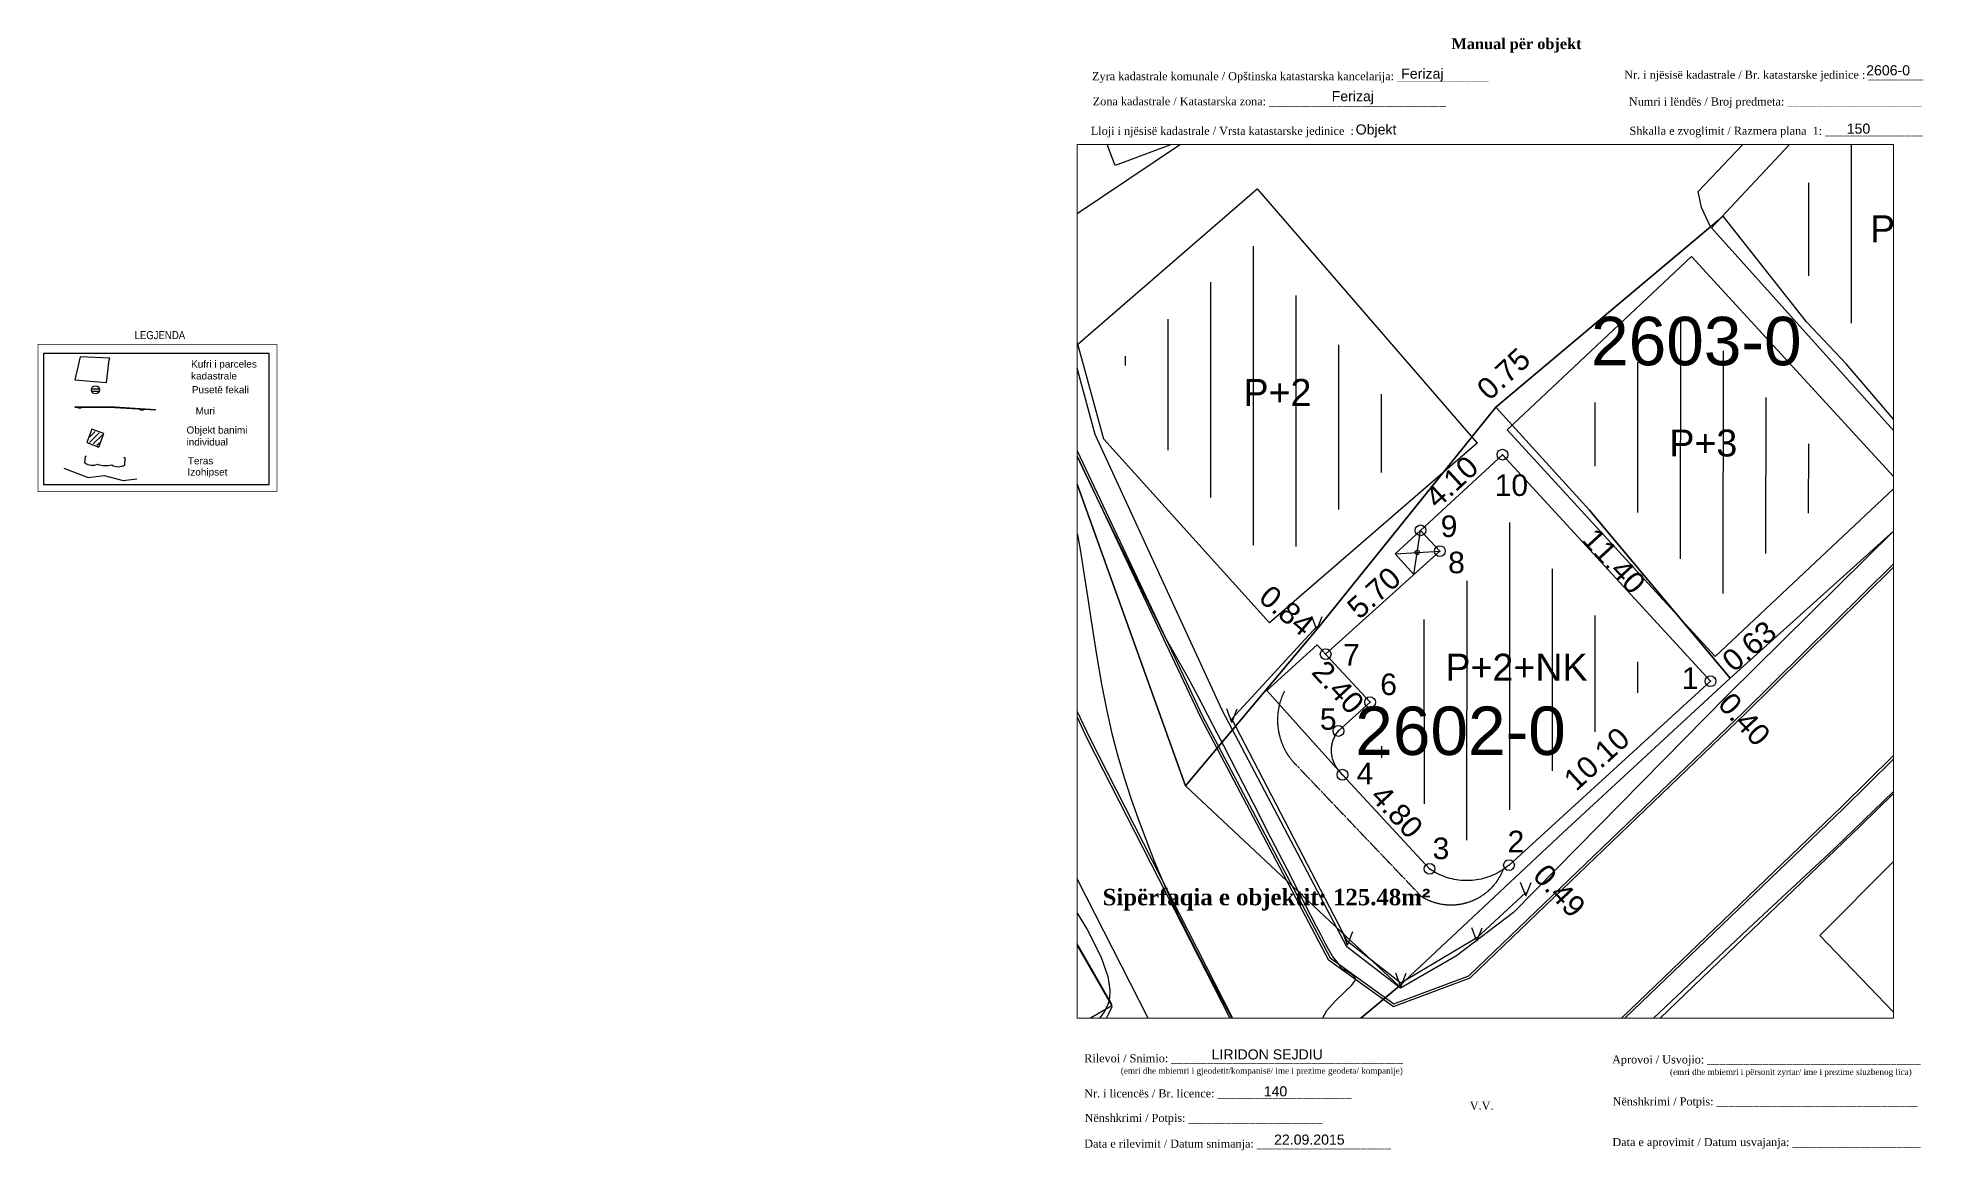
# Paper-space layout 'Manuali' of a CAD drawing. Header units: metres. Extents: x -256 to 211, y 3 to 279.
# The model-space entities are those that its viewports show. They can reach past a viewport. Long polylines and large blocks are cut down to what shows.
import ezdxf
from ezdxf.enums import TextEntityAlignment as Align

# ---------------------------------------------------------------- set-up
doc = ezdxf.new("R2010")
doc.units = ezdxf.units.M
doc.header["$PDMODE"] = 32
doc.header["$PDSIZE"] = 0.4
doc.linetypes.add('DASHED2', pattern=[0.375, 0.25, -0.125])
for name, color, linetype in [('_Korniza', 7, 'Continuous'), ('_LEGENDA', 250, 'Continuous'), ('Asfallt', 8, 'Continuous'), ('Bunari', 5, 'Continuous'), ('Dimenzionet', 7, 'Continuous'), ('Etazhat', 7, 'Continuous'), ('hatch', 1, 'Continuous'), ('Izohipset', 44, 'Continuous'), ('Izohipset themelore', 8, 'Continuous'), ('Kufiri i parcelave', 5, 'Continuous'), ('Muri', 45, 'Continuous'), ('Nr te parcelave', 5, 'Continuous'), ('OB_ATRI', 7, 'Continuous'), ('Objekt', 1, 'Continuous'), ('Objekt banimi individual', 20, 'Continuous'), ('Parcela kadastrale', 7, 'Continuous'), ('Pikat e ob1', 7, 'Continuous'), ('pikat rrethoj', 7, 'Continuous'), ('rrethoj', 3, 'Continuous'), ('Teras', 25, 'Continuous'), ('Terasa e1', 6, 'DASHED2'), ('Trotuar', 47, 'Continuous'), ('Trotuari', 47, 'Continuous')]:
    doc.layers.add(name, color=color, linetype=linetype)
doc.styles.add('GENERATED_STYLE_2', font='arial.ttf')
doc.styles.get("Standard").update_dxf_attribs({"font": 'arial.ttf'})
doc.dimstyles.get("Standard").update_dxf_attribs({"dimtxt": 0.8, "dimasz": 0.18, "dimexe": 0.18, "dimexo": 0.0625, "dimgap": 0.09, "dimtad": 0, "dimzin": 0, "dimdsep": 46, "dimtxsty": 'Standard', "dimcen": 0.09, "dimse1": 1, "dimse2": 1, "dimsd1": 1, "dimsd2": 1, "dimadec": 0, "dimazin": 0, "dimtfac": 1, "dimtofl": 0, "dimtmove": 0, "dimatfit": 3, "dimfxl": 1, "dimtolj": 1, "dimtzin": 0, "dimarcsym": 0})

# ---------------------------------------------------------------- blocks, each defined once
blk = doc.blocks.new('Settling Basin - PK ujrat e zeza')
at = {"color": 21, "flags": 128}
for points in [[(-0.95, 0.27), (0.96, 0.27)], [(-0.95, -0.33), (0.96, -0.33)]]:
    blk.add_lwpolyline(points, dxfattribs=at)
at = {"color": 21}
blk.add_circle((0, 0), 1, dxfattribs=at)
blk = doc.blocks.new('A$C676366E4')
at = {"layer": 'Muri'}
for p, q in [((0, 13.34, 573.01), (0.09, 13.57, 573.01)), ((16.68, 7.24, 573.1), (0, 13.34, 573.01)), ((16.76, 7.48, 573.1), (0.09, 13.57, 573.01)), ((33.52, 0, 573.16), (16.68, 7.24, 573.1)), ((33.61, 0.23, 573.16), (16.77, 7.47, 573.1)), ((33.52, 0, 573.16), (33.61, 0.23, 573.16))]:
    blk.add_line(p, q, dxfattribs=at)
for points, elevation in [([(1.44, 12.81), (2.45, 12.44), (2.32, 12.06), (1.3, 12.43)], 573.02), ([(27.31, 2.67), (28.3, 2.25), (28.13, 1.87), (27.15, 2.3)], 573.14)]:
    blk.add_lwpolyline(points, close=True, dxfattribs=dict(at, elevation=elevation))
blk = doc.blocks.new('A$C45B95A6D')
at = {"layer": 'Objekt banimi individual'}
for p, q in [((1.8, 3.3), (8.5, 9.9)), ((2.2, 7.2), (5.9, 10.9)), ((4.4, 2.3), (10.8, 8.6)), ((7, 1.3), (8.8, 3))]:
    blk.add_line(p, q, dxfattribs=at)
at = {"layer": 'Objekt banimi individual', "elevation": 573.3, "flags": 128}
blk.add_lwpolyline([(3.4, 12.6), (0, 3.2), (8.4, 0), (11.8, 9.5)], close=True, dxfattribs=at)
blk = doc.blocks.new('A$C7171782D')
at = {"layer": 'Teras', "flags": 128}
for points, elevation in [([(0, 3.49), (0.58, 5.06), (0.81, 4.97)], 580.74), ([(9.25, 0.08), (9.86, 1.71), (9.6, 1.81)], 580.94)]:
    blk.add_lwpolyline(points, dxfattribs=dict(at, elevation=elevation))
at = {"layer": 'Teras', "elevation": 580.74, "flags": 128}
for points in [[(0, 3.49, 0.27998), (2.88, 2.24, 1.392941)], [(2.88, 2.24, 0.148041), (6.17, 1.02, 2.480479)], [(6.17, 1.02, 0.266293), (9.25, 0.08, -2.543924)]]:
    blk.add_lwpolyline(points, format="xyb", dxfattribs=at)
blk = doc.blocks.new('A$C137B49D5')
at = {"layer": 'Parcela kadastrale', "color": 7, "linetype": 'Continuous'}
blk.add_lwpolyline([(13.3, 0), (19.5, 19.1), (5.9, 24), (5, 24.5), (0, 6.4), (13.3, 0)], close=True, dxfattribs=at)
blk = doc.blocks.new('BUNARI')
at = {"layer": 'Bunari'}
for p, q in [((-0.822, -0.048), (0.124, 0.821)), ((-0.124, -0.822), (0.124, 0.821)), ((0.843, 0.049), (0.124, 0.821)), ((-0.822, -0.048), (0.843, 0.049)), ((-0.124, -0.822), (0.843, 0.049)), ((-0.822, -0.048), (-0.124, -0.822))]:
    blk.add_line(p, q, dxfattribs=at)
blk.add_circle((0, 0), 0.08, dxfattribs=at)
blk = doc.blocks.new('*D94')
at = {"layer": 'Defpoints', "color": 0, "transparency": 16777216}
for p in [(7513134.656, 4691724.988), (7513136.132, 4691723.383, 574.822), (7513135.579, 4691722.875, 574.758)]:
    blk.add_point(p, dxfattribs=at)
at = {"layer": 'Dimenzionet', "color": 0, "transparency": 16777216, "insert": (7513135.622, 4691725.876), "char_height": 0.8, "attachment_point": 5, "rotation": 42.58558}
blk.add_mtext('\\A1;0.75', dxfattribs=at)
blk = doc.blocks.new('*D95')
at = {"layer": 'Defpoints', "color": 0, "transparency": 16777216}
for p in [(7513143.752, 4691714.921), (7513143.798, 4691714.865, 574.793), (7513143.314, 4691714.459, 574.845)]:
    blk.add_point(p, dxfattribs=at)
at = {"layer": 'Dimenzionet', "color": 0, "transparency": 16777216, "insert": (7513144.755, 4691715.762), "char_height": 0.8, "attachment_point": 5, "rotation": 39.9756}
blk.add_mtext('\\A1;0.63', dxfattribs=at)
blk = doc.blocks.new('*D96')
at = {"layer": 'Defpoints', "color": 0, "transparency": 16777216}
for p in [(7513143.314, 4691714.459, 574.793), (7513143.562, 4691714.137), (7513143.589, 4691714.162, 574.779)]:
    blk.add_point(p, dxfattribs=at)
at = {"layer": 'Dimenzionet', "color": 0, "transparency": 16777216, "insert": (7513144.571, 4691713.044), "char_height": 0.8, "attachment_point": 5, "rotation": 312.75145}
blk.add_mtext('\\A1;0.40', dxfattribs=at)
blk = doc.blocks.new('*D97')
at = {"layer": 'Defpoints', "color": 0, "transparency": 16777216}
for p in [(7513136.679, 4691707.759), (7513135.823, 4691707.626, 574.793), (7513136.157, 4691707.27, 574.779)]:
    blk.add_point(p, dxfattribs=at)
at = {"layer": 'Dimenzionet', "color": 0, "transparency": 16777216, "insert": (7513137.697, 4691706.672), "char_height": 0.8, "attachment_point": 5, "rotation": 313.14737}
blk.add_mtext('\\A1;0.49', dxfattribs=at)
blk = doc.blocks.new('*D98')
at = {"layer": 'Defpoints', "color": 0, "transparency": 16777216}
for p in [(7513128.556, 4691716.242), (7513128.361, 4691716.009, 574.764), (7513129.008, 4691715.466, 574.793)]:
    blk.add_point(p, dxfattribs=at)
at = {"layer": 'Dimenzionet', "color": 0, "transparency": 16777216, "insert": (7513127.554, 4691717.082), "char_height": 0.8, "attachment_point": 5, "rotation": 320.01933}
blk.add_mtext('\\A1;0.84', dxfattribs=at)

msp = doc.modelspace()

# ---------------------------------------------------------------- hatches: boundary and pattern name
at = {"layer": 'hatch'}
h = msp.add_hatch(dxfattribs=at)
h.set_pattern_fill('ANSI31', color=256, scale=0.5, angle=45, style=0)
h.paths.add_polyline_path([(7513155.63, 4691730.253), (7513150.89, 4691725.159), (7513145.387, 4691731.281), (7513150.127, 4691736.375)])
h = msp.add_hatch(dxfattribs=at)
h.set_pattern_fill('ANSI31', color=256, scale=0.5, angle=45, style=0)
h.paths.add_polyline_path([(7513132.526, 4691723.457), (7513127.05, 4691718.718), (7513122.114, 4691724.187), (7513121.489, 4691726.468), (7513126.309, 4691730.64)])
h = msp.add_hatch(dxfattribs=at)
h.set_pattern_fill('ANSI31', color=256, scale=0.5, angle=45, style=0)
h.paths.add_polyline_path([(7513148.234, 4691721.897), (7513143.564, 4691717.513), (7513137.859, 4691723.72), (7513142.529, 4691728.104)])
h = msp.add_hatch(dxfattribs=at)
h.set_pattern_fill('ANSI31', color=256, scale=0.5, angle=45, style=0)
edge = h.paths.add_edge_path()
edge.add_line((7513134.3, 4691708.552), (7513134.269, 4691708.551))
edge.add_line((7513134.269, 4691708.551), (7513134.235, 4691708.551))
edge.add_line((7513134.235, 4691708.551), (7513134.207, 4691708.552))
edge.add_line((7513134.207, 4691708.552), (7513134.173, 4691708.555))
edge.add_line((7513134.173, 4691708.555), (7513134.141, 4691708.558))
edge.add_line((7513134.141, 4691708.558), (7513134.112, 4691708.563))
edge.add_line((7513134.112, 4691708.563), (7513134.079, 4691708.569))
edge.add_line((7513134.079, 4691708.569), (7513134.05, 4691708.575))
edge.add_line((7513134.05, 4691708.575), (7513134.017, 4691708.583))
edge.add_line((7513134.017, 4691708.583), (7513133.989, 4691708.591))
edge.add_line((7513133.989, 4691708.591), (7513133.955, 4691708.602))
edge.add_line((7513133.955, 4691708.602), (7513133.929, 4691708.612))
edge.add_line((7513133.929, 4691708.612), (7513133.899, 4691708.624))
edge.add_line((7513133.899, 4691708.624), (7513133.866, 4691708.639))
edge.add_line((7513133.866, 4691708.639), (7513133.841, 4691708.651))
edge.add_line((7513133.841, 4691708.651), (7513133.836, 4691708.654))
edge.add_line((7513133.836, 4691708.654), (7513130.874, 4691711.849))
edge.add_line((7513130.874, 4691711.849), (7513131.664, 4691712.564))
edge.add_arc((7513130.658, 4691713.676), 1.5, 312.14007, 402.66945)
edge.add_line((7513131.761, 4691714.693), (7513131.139, 4691715.367))
edge.add_line((7513131.139, 4691715.367), (7513134.257, 4691718.178))
edge.add_arc((7513133.253, 4691719.292), 1.5, 312.03234, 385.44182)
edge.add_line((7513134.607, 4691719.936), (7513135.492, 4691720.753))
edge.add_line((7513135.492, 4691720.753), (7513141.191, 4691714.553))
edge.add_line((7513141.191, 4691714.553), (7513134.841, 4691708.76))
edge.add_line((7513134.841, 4691708.76), (7513134.827, 4691708.749))
edge.add_line((7513134.827, 4691708.749), (7513134.803, 4691708.73))
edge.add_line((7513134.803, 4691708.73), (7513134.777, 4691708.713))
edge.add_line((7513134.777, 4691708.713), (7513134.747, 4691708.693))
edge.add_line((7513134.747, 4691708.693), (7513134.723, 4691708.678))
edge.add_line((7513134.723, 4691708.678), (7513134.696, 4691708.663))
edge.add_line((7513134.696, 4691708.663), (7513134.667, 4691708.647))
edge.add_line((7513134.667, 4691708.647), (7513134.635, 4691708.632))
edge.add_line((7513134.635, 4691708.632), (7513134.61, 4691708.621))
edge.add_line((7513134.61, 4691708.621), (7513134.579, 4691708.609))
edge.add_line((7513134.579, 4691708.609), (7513134.551, 4691708.599))
edge.add_line((7513134.551, 4691708.599), (7513134.518, 4691708.589))
edge.add_line((7513134.518, 4691708.589), (7513134.488, 4691708.58))
edge.add_line((7513134.488, 4691708.58), (7513134.459, 4691708.573))
edge.add_line((7513134.459, 4691708.573), (7513134.427, 4691708.567))
edge.add_line((7513134.427, 4691708.567), (7513134.393, 4691708.561))
edge.add_line((7513134.393, 4691708.561), (7513134.365, 4691708.557))
edge.add_line((7513134.365, 4691708.557), (7513134.333, 4691708.554))
edge.add_line((7513134.333, 4691708.554), (7513134.3, 4691708.552))
h = msp.add_hatch(dxfattribs=at)
h.set_pattern_fill('ANSI31', color=256, scale=0.5, angle=45, style=0)
h.paths.add_polyline_path([(7513161.497, 4691702.804), (7513156.436, 4691697.748), (7513149.477, 4691704.994), (7513154.537, 4691710.049)])

# ---------------------------------------------------------------- linework, layer by layer
at = {"layer": 'Asfallt', "elevation": 575.009}
msp.add_lwpolyline([(7513183.203, 4691741.621), (7513161.27, 4691722.668), (7513148.195, 4691709.801), (7513136.672, 4691698.744), (7513135.986, 4691697.808), (7513136.091, 4691697.604), (7513143.3, 4691688.534), (7513163.15, 4691670.785)], dxfattribs=at)
at = {"layer": 'Asfallt'}
for points in [[(7513112.553, 4691749.169, 574.59), (7513119.586, 4691723.213, 574.489), (7513124.365, 4691713.098, 574.401), (7513129.1, 4691704.123, 574.484), (7513131.532, 4691702.371, 574.522), (7513134.384, 4691703.44, 574.53), (7513144.601, 4691713.246, 574.604), (7513157.838, 4691726.317, 574.615), (7513179.927, 4691745.411, 574.939)], [(7513108.735, 4691748.134, 574.641), (7513115.96, 4691721.468, 574.557), (7513120.229, 4691712.364, 574.525), (7513125.791, 4691701.453, 574.474), (7513126.424, 4691698.811, 574.472), (7513124.972, 4691696.911, 574.421), (7513118.464, 4691691.986, 574.304), (7513101.197, 4691680.127, 574.179)], [(7513183.203, 4691741.621, 575.009), (7513161.27, 4691722.668, 574.795), (7513148.195, 4691709.801, 574.604), (7513136.672, 4691698.744, 574.509), (7513135.986, 4691697.808, 574.458), (7513136.091, 4691697.604, 574.446), (7513143.3, 4691688.534, 574.432), (7513163.15, 4691670.785, 574.382)]]:
    msp.add_polyline3d(points, dxfattribs=at)
at = {"layer": 'Izohipset themelore', "color": 34, "linetype": 'Continuous', "lineweight": -3, "elevation": 574.5}
for points in [[(7513128.907, 4691701.672), (7513128.901, 4691701.95), (7513129.057, 4691702.225), (7513129.367, 4691702.568), (7513129.721, 4691702.917), (7513129.963, 4691703.159), (7513130.083, 4691703.298), (7513130.12, 4691703.363), (7513130.124, 4691703.385), (7513130.115, 4691703.418), (7513130.065, 4691703.486), (7513129.938, 4691703.589), (7513129.741, 4691703.707), (7513129.602, 4691703.784), (7513129.564, 4691703.854), (7513129.528, 4691703.926), (7513129.422, 4691704.049), (7513129.265, 4691704.246), (7513129.165, 4691704.417), (7513129.008, 4691704.705), (7513128.826, 4691705.045), (7513128.652, 4691705.374), (7513128.466, 4691705.732), (7513128.088, 4691706.467), (7513127.573, 4691707.472), (7513126.973, 4691708.641), (7513126.345, 4691709.866), (7513125.743, 4691711.041), (7513125.22, 4691712.06), (7513124.832, 4691712.815), (7513124.633, 4691713.201), (7513124.446, 4691713.557), (7513124.266, 4691713.896), (7513124.084, 4691714.234), (7513123.892, 4691714.588), (7513123.686, 4691714.957), (7513123.471, 4691715.333), (7513123.252, 4691715.721), (7513123.034, 4691716.126), (7513122.846, 4691716.5), (7513122.505, 4691717.189), (7513122.055, 4691718.104), (7513121.542, 4691719.153), (7513121.011, 4691720.245), (7513120.506, 4691721.288), (7513120.072, 4691722.192), (7513119.755, 4691722.866), (7513119.598, 4691723.219)], [(7513119.504, 4691721.005), (7513119.652, 4691720.449), (7513119.782, 4691719.898), (7513119.884, 4691719.35), (7513120.009, 4691718.566), (7513120.155, 4691717.609), (7513120.318, 4691716.545), (7513120.494, 4691715.438), (7513120.68, 4691714.354), (7513120.87, 4691713.357), (7513121.063, 4691712.512), (7513121.287, 4691711.679), (7513121.522, 4691710.882), (7513121.77, 4691710.109), (7513122.035, 4691709.348), (7513122.319, 4691708.586), (7513122.625, 4691707.813), (7513122.955, 4691707.015), (7513123.304, 4691706.239), (7513123.724, 4691705.371), (7513124.181, 4691704.47), (7513124.639, 4691703.59), (7513125.063, 4691702.791), (7513125.416, 4691702.13), (7513125.665, 4691701.662)], [(7513120.618, 4691701.463), (7513120.951, 4691702.119), (7513121.077, 4691702.37), (7513121.048, 4691702.458), (7513121.005, 4691702.546), (7513120.864, 4691702.796), (7513120.492, 4691703.447), (7513119.957, 4691704.383), (7513119.324, 4691705.49)], [(7513119.499, 4691706.278), (7513120.147, 4691705.24), (7513120.657, 4691704.23), (7513120.912, 4691703.488), (7513120.988, 4691702.991), (7513120.974, 4691702.697), (7513120.945, 4691702.563), (7513120.906, 4691702.444), (7513120.784, 4691702.193), (7513120.504, 4691701.792), (7513119.969, 4691701.219)]]:
    msp.add_lwpolyline(points, dxfattribs=at)
at = {"layer": 'Kufiri i parcelave', "linetype": 'Continuous'}
for points, elevation in [([(7513135.33, 4691724.637), (7513143.31, 4691731.337), (7513142.98, 4691732.057), (7513142.86, 4691732.647), (7513149.25, 4691739.456), (7513153.48, 4691743.626), (7513148.051, 4691749.086), (7513147.201, 4691750.286), (7513117.7, 4691730.428), (7513118.39, 4691725.638), (7513123.799, 4691710.569), (7513128.779, 4691716.508), (7513135.33, 4691724.637)], 574.764), ([(7513152.14, 4691721.847), (7513148.36, 4691726.247), (7513146.88, 4691727.817), (7513143.78, 4691731.737), (7513143.31, 4691731.337), (7513135.33, 4691724.637), (7513138.8, 4691720.827), (7513144.039, 4691714.578), (7513152.14, 4691721.847)], 574.822), ([(7513137.819, 4691708.828), (7513144.039, 4691714.578), (7513138.8, 4691720.827), (7513135.33, 4691724.637), (7513128.779, 4691716.508), (7513123.799, 4691710.569), (7513131.739, 4691703.129), (7513137.819, 4691708.828)], 574.793)]:
    msp.add_lwpolyline(points, close=True, dxfattribs=dict(at, elevation=elevation))
for points, elevation in [([(7513109.743, 4691736.361), (7513110.75, 4691730.93), (7513111.25, 4691728.218), (7513112.829, 4691717.019), (7513115.739, 4691709.709), (7513118.299, 4691704.339), (7513122.299, 4691695.259), (7513131.739, 4691703.129), (7513123.799, 4691710.569), (7513118.39, 4691725.638), (7513117.7, 4691730.428), (7513116.87, 4691735.638), (7513116.045, 4691739.121)], 574.63), ([(7513159.747, 4691730.609), (7513154.13, 4691724.117), (7513152.14, 4691721.847), (7513144.039, 4691714.578), (7513137.819, 4691708.828), (7513131.739, 4691703.129), (7513122.299, 4691695.259), (7513108.988, 4691685.6), (7513104.938, 4691682.371), (7513102.938, 4691681.681), (7513101.323, 4691680.402)], 574.779), ([(7513107.744, 4691676.297), (7513110.918, 4691678.691), (7513114.328, 4691681.65), (7513129.189, 4691691.839), (7513138.189, 4691698.918), (7513139.629, 4691700.468), (7513144.909, 4691705.448), (7513147.909, 4691708.228), (7513155.489, 4691715.547), (7513161.28, 4691720.957), (7513165.744, 4691725.053)], 574.658)]:
    msp.add_lwpolyline(points, dxfattribs=dict(at, elevation=elevation))
at = {"layer": 'OB_ATRI'}
for p, q in [((7513126.817, 4691714.112, 574.793), (7513128.695, 4691715.812, 574.762)), ((7513129.008, 4691715.466, 574.793), (7513128.695, 4691715.812, 574.762)), ((7513129.63, 4691710.985, 574.793), (7513126.817, 4691714.112, 574.793))]:
    msp.add_line(p, q, dxfattribs=at)
at = {"layer": 'Objekt'}
for points, elevation in [([(7513133.681, 4691738.298), (7513121.183, 4691733.621), (7513115.55, 4691748.673), (7513128.049, 4691753.35), (7513133.681, 4691738.298)], 574.622), ([(7513157.663, 4691730.236), (7513150.871, 4691722.936), (7513143.354, 4691731.298), (7513150.146, 4691738.598), (7513157.663, 4691730.236)], 574.805), ([(7513134.642, 4691723.305), (7513126.921, 4691716.622), (7513120.762, 4691723.447), (7513119.792, 4691726.983), (7513126.462, 4691732.756), (7513134.642, 4691723.305)], 574.764), ([(7513150.343, 4691721.819), (7513143.485, 4691715.382), (7513135.75, 4691723.798), (7513142.608, 4691730.235), (7513150.343, 4691721.819)], 574.822), ([(7513143.314, 4691714.459), (7513135.823, 4691707.626), (7513135.758, 4691707.573), (7513135.692, 4691707.522), (7513135.624, 4691707.474), (7513135.554, 4691707.428), (7513135.482, 4691707.384), (7513135.41, 4691707.343), (7513135.335, 4691707.304), (7513135.26, 4691707.268), (7513135.183, 4691707.235), (7513135.105, 4691707.204), (7513135.026, 4691707.176), (7513134.947, 4691707.151), (7513134.866, 4691707.129), (7513134.785, 4691707.109), (7513134.703, 4691707.092), (7513134.62, 4691707.078), (7513134.537, 4691707.067), (7513134.454, 4691707.059), (7513134.371, 4691707.053), (7513134.287, 4691707.051), (7513134.203, 4691707.051), (7513134.12, 4691707.055), (7513134.036, 4691707.061), (7513133.953, 4691707.07), (7513133.87, 4691707.082), (7513133.788, 4691707.097), (7513133.706, 4691707.114), (7513133.625, 4691707.135), (7513133.545, 4691707.158), (7513133.465, 4691707.184), (7513133.387, 4691707.213), (7513133.309, 4691707.245), (7513133.233, 4691707.279), (7513133.157, 4691707.316), (7513133.084, 4691707.355), (7513133.011, 4691707.397), (7513132.94, 4691707.441), (7513132.871, 4691707.488), (7513129.63, 4691710.985), (7513129.501, 4691711.137), (7513129.476, 4691711.167), (7513129.452, 4691711.198), (7513129.429, 4691711.229), (7513129.407, 4691711.262), (7513129.386, 4691711.295), (7513129.367, 4691711.329), (7513129.348, 4691711.363), (7513129.331, 4691711.398), (7513129.315, 4691711.434), (7513129.3, 4691711.47), (7513129.286, 4691711.507), (7513129.274, 4691711.544), (7513129.263, 4691711.581), (7513129.253, 4691711.619), (7513129.245, 4691711.657), (7513129.237, 4691711.695), (7513129.232, 4691711.734), (7513129.227, 4691711.773), (7513129.224, 4691711.812), (7513129.222, 4691711.851), (7513129.221, 4691711.89), (7513129.222, 4691711.929), (7513129.224, 4691711.968), (7513129.228, 4691712.007), (7513129.233, 4691712.046), (7513129.239, 4691712.084), (7513129.246, 4691712.123), (7513129.255, 4691712.161), (7513129.265, 4691712.198), (7513129.276, 4691712.236), (7513129.289, 4691712.273), (7513129.303, 4691712.309), (7513129.318, 4691712.345), (7513129.334, 4691712.381), (7513129.352, 4691712.416), (7513129.371, 4691712.45), (7513129.39, 4691712.484), (7513129.411, 4691712.517), (7513129.434, 4691712.549), (7513129.457, 4691712.58), (7513129.481, 4691712.611), (7513130.658, 4691713.676), (7513129.008, 4691715.466), (7513133.253, 4691719.292), (7513132.534, 4691720.064), (7513135.579, 4691722.875), (7513143.314, 4691714.459)], 574.793), ([(7513163.597, 4691702.782), (7513156.414, 4691695.606), (7513147.377, 4691705.015), (7513154.559, 4691712.192), (7513163.597, 4691702.782)], 574.777), ([(7513121.063, 4691702.395), (7513111.637, 4691697.039), (7513107.53, 4691704.176), (7513116.956, 4691709.532), (7513121.063, 4691702.395)], 574.499)]:
    msp.add_lwpolyline(points, close=True, dxfattribs=dict(at, elevation=elevation))
at = {"layer": 'Pikat e ob1'}
for p in [(7513135.579, 4691722.875, 574.758), (7513132.534, 4691720.064, 574.864), (7513133.253, 4691719.292, 574.848), (7513129.008, 4691715.466, 574.848), (7513143.314, 4691714.459, 574.845), (7513130.658, 4691713.676, 574.762), (7513129.481, 4691712.611, 574.762), (7513129.63, 4691710.985, 574.71), (7513135.823, 4691707.626, 574.793), (7513132.871, 4691707.488, 574.691)]:
    msp.add_point(p, dxfattribs=at)
at = {"layer": 'pikat rrethoj', "color": 3}
for p, q in [((7513128.685, 4691716.364, 574.88), (7513128.49, 4691716.864, 574.88)), ((7513128.685, 4691716.364, 574.88), (7513128.88, 4691716.864, 574.88)), ((7513125.524, 4691712.928, 574.608), (7513125.329, 4691713.428, 574.608)), ((7513125.524, 4691712.928, 574.608), (7513125.719, 4691713.428, 574.608)), ((7513136.448, 4691706.482, 574.662), (7513136.253, 4691706.982, 574.662)), ((7513136.448, 4691706.482, 574.662), (7513136.643, 4691706.982, 574.662)), ((7513129.825, 4691704.657, 574.561), (7513129.63, 4691705.157, 574.561)), ((7513129.825, 4691704.657, 574.561), (7513130.02, 4691705.157, 574.561)), ((7513134.63, 4691704.795, 574.639), (7513134.435, 4691705.295, 574.639)), ((7513134.63, 4691704.795, 574.639), (7513134.825, 4691705.295, 574.639)), ((7513131.807, 4691703.109, 574.645), (7513131.612, 4691703.609, 574.645)), ((7513131.807, 4691703.109, 574.645), (7513132.002, 4691703.609, 574.645))]:
    msp.add_line(p, q, dxfattribs=at)
at = {"layer": 'rrethoj', "elevation": 574.662}
msp.add_lwpolyline([(7513136.448, 4691706.611), (7513134.63, 4691704.924), (7513131.807, 4691703.238), (7513129.825, 4691704.786), (7513125.524, 4691713.057), (7513128.685, 4691716.493)], dxfattribs=at)
at = {"layer": 'rrethoj'}
msp.add_polyline3d([(7513136.448, 4691706.611, 574.662), (7513134.63, 4691704.924, 574.639), (7513131.807, 4691703.238, 574.645), (7513129.825, 4691704.786, 574.561), (7513125.524, 4691713.057, 574.608), (7513128.685, 4691716.493, 574.88)], dxfattribs=at)
at = {"layer": 'Terasa e1', "elevation": 577.938, "flags": 128}
msp.add_lwpolyline([(7513135.598, 4691707.456, -0.468946), (7513132.578, 4691706.448), (7513127.78, 4691711.486, -0.295509), (7513127.481, 4691714.09, 8.44961)], format="xyb", dxfattribs=at)
at = {"layer": 'Trotuari'}
for points in [[(7513112.64, 4691749.192, 574.691), (7513119.667, 4691723.251, 574.562), (7513124.446, 4691713.138, 574.474), (7513129.17, 4691704.184, 574.489), (7513131.546, 4691702.472, 574.562), (7513134.335, 4691703.518, 574.653), (7513144.538, 4691713.31, 574.727), (7513157.775, 4691726.381, 574.688), (7513179.869, 4691745.479, 575.049)], [(7513179.307, 4691746.129, 575.009), (7513157.17, 4691726.993, 574.788), (7513143.938, 4691713.927, 574.777), (7513135.994, 4691705.87, 574.654), (7513133.867, 4691704.261, 574.703), (7513131.794, 4691703.06, 574.643), (7513129.794, 4691704.594, 574.561), (7513125.166, 4691713.379, 574.574), (7513120.445, 4691723.619, 574.662), (7513113.431, 4691749.407, 574.489)], [(7513108.648, 4691748.11, 574.74), (7513115.879, 4691721.43, 574.68), (7513120.148, 4691712.324, 574.648), (7513125.706, 4691701.422, 574.597), (7513126.327, 4691698.832, 574.595), (7513124.908, 4691696.975, 574.544), (7513118.41, 4691692.058, 574.427), (7513101.146, 4691680.201, 574.289)], [(7513099.621, 4691682.421, 574.339), (7513116.783, 4691694.207, 574.477), (7513122.989, 4691698.904, 574.64), (7513123.406, 4691699.45, 574.643), (7513123.159, 4691700.482, 574.647), (7513117.726, 4691711.14, 574.557), (7513113.438, 4691720.285, 574.63), (7513106.087, 4691747.416, 574.781)], [(7513183.262, 4691741.553, 575.109), (7513161.333, 4691722.604, 574.918), (7513148.258, 4691709.736, 574.727), (7513136.74, 4691698.684, 574.632), (7513136.091, 4691697.799, 574.581), (7513136.167, 4691697.653, 574.569), (7513143.37, 4691688.59, 574.555), (7513163.21, 4691670.852, 574.52)], [(7513163.807, 4691671.52, 574.55), (7513144.083, 4691689.156, 574.605), (7513137.216, 4691697.795, 574.619), (7513137.427, 4691698.083, 574.682), (7513148.892, 4691709.084, 574.777), (7513161.971, 4691721.955, 574.968), (7513183.857, 4691740.864, 574.986)]]:
    msp.add_polyline3d(points, dxfattribs=at)

# ---------------------------------------------------------------- block references
at = {"layer": 'Bunari'}
msp.add_blockref('BUNARI', (7513132.41, 4691719.243, 574.848), dxfattribs=at)

# ---------------------------------------------------------------- texts
at = {"layer": 'Dimenzionet', "char_height": 0.8, "attachment_point": 5}
for s, insert, rotation in [('\\A1;4.10', (7513133.691, 4691721.866), 42.71173), ('\\A1;11.40', (7513139.726, 4691718.924), 312.58558), ('\\A1;5.70', (7513130.803, 4691717.743), 42.0282), ('\\A1;2.40', (7513129.47, 4691714.236), 312.66948), ('\\A1;10.10', (7513139.084, 4691711.574), 42.36986), ('\\A1;4.80', (7513131.657, 4691709.613), 312.82418)]:
    msp.add_mtext(s, dxfattribs=dict(at, insert=insert, rotation=rotation))
at = {"layer": 'Etazhat'}
for s, p in [('P+2', (7513150.508, 4691730.767, 574.805)), ('P+2', (7513127.217, 4691724.689, 574.764)), ('P+3', (7513143.046, 4691722.808, 574.822)), ('P+2+NK', (7513136.101, 4691714.481, 574.793))]:
    msp.add_text(s, height=1, dxfattribs=at).set_placement(p, align=Align.CENTER)
at = {"layer": 'Nr te parcelave'}
for s, p in [('2601-0', (7513135.863, 4691735.438, 574.764)), ('2603-0', (7513142.785, 4691727.097, 574.822)), ('2602-0', (7513134.02, 4691712.618, 574.793))]:
    msp.add_text(s, height=1.8, dxfattribs=at).set_placement(p, align=Align.MIDDLE_CENTER)
at = {"layer": 'Pikat e ob1', "char_height": 0.8, "attachment_point": 1}
for s, insert in [('10', (7513135.288, 4691722.142)), ('9', (7513133.284, 4691720.617)), ('8', (7513133.56, 4691719.27)), ('7', (7513129.653, 4691715.837)), ('6', (7513131.037, 4691714.744)), ('1', (7513142.248, 4691714.975)), ('5', (7513128.791, 4691713.455)), ('4', (7513130.157, 4691711.427)), ('3', (7513132.983, 4691708.648)), ('2', (7513135.769, 4691708.904))]:
    msp.add_mtext_dynamic_manual_height_columns(s, width=0.47171, gutter_width=1, heights=[0], dxfattribs=dict(at, insert=insert))

# ---------------------------------------------------------------- dimensions: what is measured, and where the dimension line sits
at = {"layer": 'Dimenzionet'}
for base, p1, p2, angle, picture, middle in [((7513134.656, 4691724.988), (7513135.579, 4691722.875, 574.758), (7513136.132, 4691723.383, 574.822), 42.58558, '*D94', (7513135.622, 4691725.876)), ((7513128.556, 4691716.242), (7513129.008, 4691715.466, 574.793), (7513128.361, 4691716.009, 574.764), 140.01933, '*D98', (7513127.554, 4691717.082)), ((7513143.752, 4691714.921), (7513143.314, 4691714.459, 574.845), (7513143.798, 4691714.865, 574.793), 39.9756, '*D95', (7513144.755, 4691715.762)), ((7513143.562, 4691714.137), (7513143.314, 4691714.459, 574.793), (7513143.589, 4691714.162, 574.779), 312.75145, '*D96', (7513144.571, 4691713.044)), ((7513136.679, 4691707.759), (7513135.823, 4691707.626, 574.793), (7513136.157, 4691707.27, 574.779), 313.14737, '*D97', (7513137.697, 4691706.672))]:
    dim = msp.add_linear_dim(base=base, p1=p1, p2=p2, angle=angle, dimstyle='Standard', dxfattribs=at)
    dim.commit()
    dim.dimension.update_dxf_attribs({"geometry": picture, "text_midpoint": middle, "dimtype": 161})

psp = doc.layouts.new('Manuali')

# ---------------------------------------------------------------- linework, layer by layer
at = {"const_width": 0.163}
for points in [[(-196.69, 202.79), (-255.88, 202.79), (-255.88, 166.27), (-196.69, 166.27)], [(-196.69, 202.79), (-196.69, 166.27)]]:
    psp.add_lwpolyline(points, dxfattribs=at)
at = {"linetype": 'Continuous', "ltscale": 1000, "flags": 128}
psp.add_lwpolyline([(-254.57, 168.04), (-198.58, 168.04), (-198.58, 200.49), (-254.57, 200.49), (-254.57, 168.04)], dxfattribs=at)
at = {"layer": 'Izohipset', "flags": 128}
psp.add_lwpolyline([(-249.45, 172.11), (-243.48, 169.81), (-239.51, 170.29), (-234.81, 169.01), (-231.39, 169.49)], dxfattribs=at)

# ---------------------------------------------------------------- block references
psp.add_blockref('Settling Basin - PK ujrat e zeza', (-241.65, 191.51, 572.77))
at = {"layer": 'rrethoj', "xscale": 0.5522228836095202, "yscale": 0.5522228836095202, "zscale": 0.5522228836095202, "rotation": 19.59310075655065}
psp.add_blockref('A$C676366E4', (-244.23, 180.23), dxfattribs=at)
at = {"layer": 'rrethoj', "xscale": 0.3557553675305987, "yscale": 0.3557553675305987, "zscale": 0.3557553675305987}
psp.add_blockref('A$C45B95A6D', (-243.79, 177.31), dxfattribs=at)
at = {"layer": 'Teras', "xscale": 0.3923178677512015, "yscale": 0.3923178677512015, "zscale": 0.3923178677512015, "rotation": 282.95742638719}
psp.add_blockref('A$C137B49D5', (-247.93, 199.09), dxfattribs=at)
at = {"layer": 'Trotuar', "rotation": 17.06234240945968}
psp.add_blockref('A$C7171782D', (-243.23, 170.11), dxfattribs=at)

# ---------------------------------------------------------------- texts
at = {"layer": '_Korniza', "attachment_point": 1}
for s, insert, char_height, width in [('\\pi43.932;{\\fBook Antiqua|b1|i0|c0|p18;\\H1.333x;Manual për objekt}', (50.45, 278.56), 2, 191.8237), ('Ferizaj', (81.92, 271.09), 2.5, 29.4868), ('2606-0', (197.14, 271.9), 2.5, 10.4635), ('{\\fTimes New Roman|b0|i0|c0|p18; Zyra kadastrale komunale / Opštinska katastarska kancelarija: _______________}', (4.56, 270.2), 2, 114.6874), ('{\\fTimes New Roman|b0|i0|c0|p18;Nr. i njësisë kadastrale / Br. katastarske jedinice : _________}', (137.19, 270.56), 2, 98.5379), ('{\\fTimes New Roman|b0|i0|c0|p18; Zona kadastrale / Katastarska zona: _____________________________}', (4.73, 263.98), 2, 87.8278), ('Ferizaj', (64.69, 265.49), 2.5, 29.4868), ('{\\fTimes New Roman|b0|i0|c0|p18; Numri i lëndës / Broj predmeta: ______________________}', (137.58, 263.92), 2, 83.344), ('Objekt', (70.64, 257.25), 2.5, 29.4868), ('150', (192.32, 257.45), 2.5, 29.4868), ('{\\fTimes New Roman|b0|i0|c0|p18; Lloji i njësisë kadastrale / Vrsta katastarske jedinice  : }', (4.25, 256.65), 2, 108.0893), ('{\\fTimes New Roman|b0|i0|c0|p18; Shkalla e zvoglimit / Razmera plana  1: ________________}', (137.74, 256.67), 2, 98.5379), ('{\\fBook Antiqua|b1|i0|c0|p18;Sipërfaqia e objektit: 125.48m\\fArial Black|b0|i0|c0|p34;²}', (7.93, 67.9), 4.063, 85.0504), ('LIRIDON SEJDIU', (34.95, 28.15), 2.5, 29.4868), ('{\\fTimes New Roman|b0|i0|c0|p18; Rilevoi / Snimio: ______________________________________\\P             \\H0.75x;(emri dhe mbiemri i gjeodetit/kompanisë/ ime i prezime geodeta/ kompanije)}', (2.61, 26.95), 2, 87.3883), ('{\\fTimes New Roman|b0|i0|c0|p18; Aprovoi / Usvojio: ___________________________________\\P                    \\H0.75x;(emri dhe mbiemri i përsonit zyrtar/ ime i prezime sluzbenog lica)}', (133.42, 26.65), 2, 83.344), ('140', (47.85, 19.01), 2.5, 5.2174), ('{\\fTimes New Roman|b0|i0|c0|p18; Nr. i licencës / Br. licence: ______________________\\P                                }', (2.61, 18.25), 2, 83.344), ('{\\fTimes New Roman|b0|i0|c0|p18;V.V.                                 }', (98.91, 15.21), 2, 9.4297), ('{\\fTimes New Roman|b0|i0|c0|p18; Nënshkrimi / Potpis: _________________________________\\P                                 }', (133.55, 16.27), 2, 83.344), ('{\\fTimes New Roman|b0|i0|c0|p18; Nënshkrimi / Potpis: ______________________\\P                                 }', (2.7, 12.18), 2, 83.344), ('{\\fTimes New Roman|b0|i0|c0|p18; Data e rilevimit / Datum snimanja: ______________________\\P                                 }', (2.61, 5.81), 2, 83.344), ('22.09.2015', (50.42, 7.05), 2.5, 29.4868), ('{\\fTimes New Roman|b0|i0|c0|p18; Data e aprovimit / Datum usvajanja: _____________________}', (133.5, 6.19), 2, 83.344)]:
    psp.add_mtext(s, dxfattribs=dict(at, insert=insert, char_height=char_height, width=width))
at = {"layer": '_LEGENDA', "linetype": 'Continuous', "lineweight": 18, "insert": (-225.7, 206.06), "char_height": 2, "width": 46.4367, "attachment_point": 2, "line_spacing_factor": 0.816281, "style": 'GENERATED_STYLE_2'}
psp.add_mtext('{\\W0.85;LEGJENDA}', dxfattribs=at)
at = {"layer": '_LEGENDA', "lineweight": 15, "char_height": 1.765, "width": 21.273, "attachment_point": 1}
for s, insert in [('Kufri i parceles kadastrale', (-217.96, 198.78)), ('Pusetë fekali', (-217.76, 192.43)), ('Muri', (-216.85, 187.17)), ('Objekt banimi individual', (-219.08, 182.43)), ('Teras', (-218.75, 174.82)), ('Izohipset', (-218.83, 172.04))]:
    psp.add_mtext(s, dxfattribs=dict(at, insert=insert))

# ---------------------------------------------------------------- viewports
at = {"layer": 'Trotuari', "view_target_point": (7513106.28, 4691722.335)}
psp.add_viewport(center=(102.79, 144.09), size=(202.3, 216.439), view_center_point=(28.667, -4.163), view_height=32.4658, dxfattribs=at)

doc.saveas('drawing.dxf')
